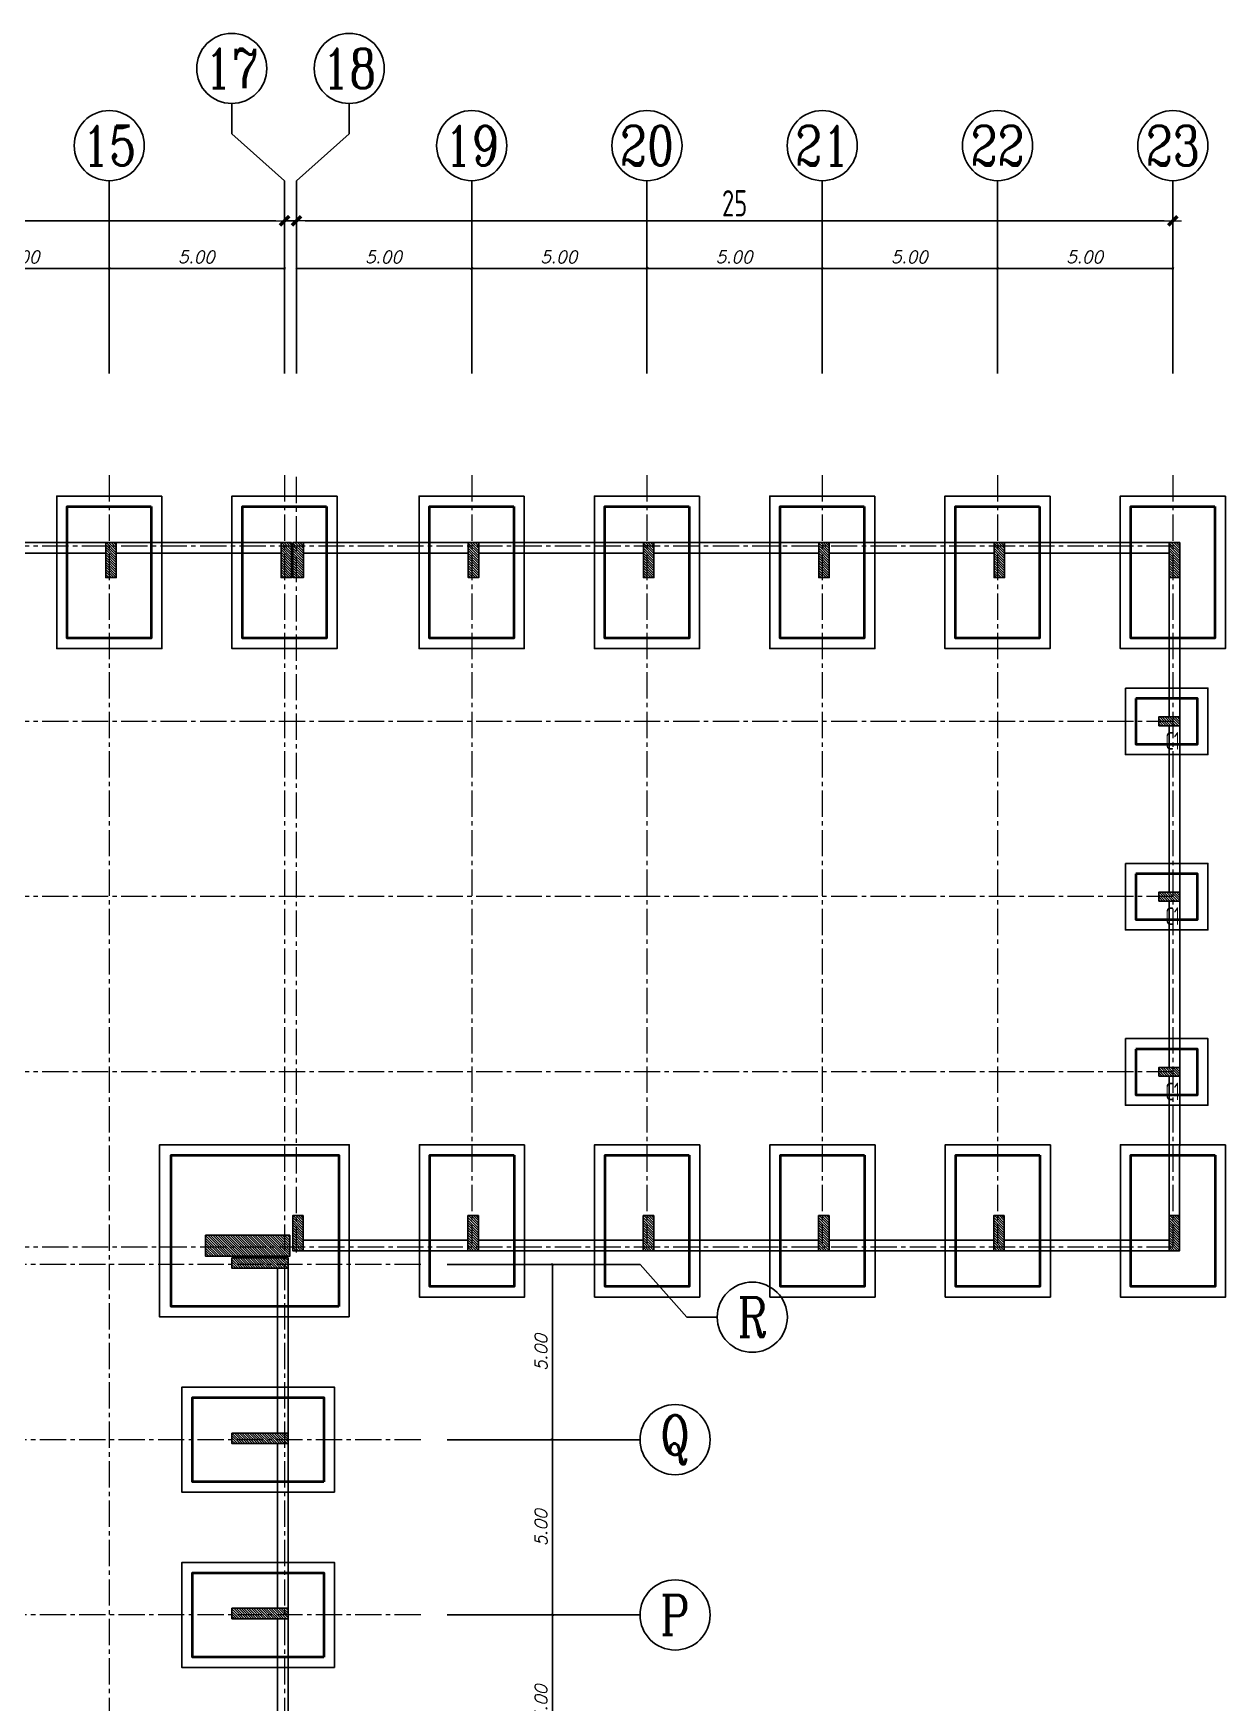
# Model space of a CAD drawing. Header units: metres. Extents: x 202848 to 204724, y 1924431 to 1925550.
# Drawn here: x 203968.44 to 204002.45, y 1925127.3 to 1925174.92 of the extents above; entities that cross this region are included whole.
import ezdxf
from ezdxf.enums import TextEntityAlignment as Align

# ---------------------------------------------------------------- set-up
doc = ezdxf.new("R2010")
doc.units = ezdxf.units.M
doc.header["$MEASUREMENT"] = 0
doc.linetypes.add('CENTER2', pattern=[1.125, 0.75, -0.125, 0.125, -0.125])
for name, color, linetype, lineweight in [('Axis', 1, 'CENTER2', 5), ('Dimations', 3, 'Continuous', 5), ('R.C Footing', 2, 'Continuous', 40)]:
    doc.layers.add(name, color=color, linetype=linetype, lineweight=lineweight)
for name, color, linetype in [('Axis Name', 8, 'Continuous'), ('Columns', 2, 'Continuous'), ('PC.Footing', 7, 'Continuous'), ('text2', 161, 'Continuous')]:
    doc.layers.add(name, color=color, linetype=linetype)
doc.styles.add('ROMANS', font='romans.shx', dxfattribs={"oblique": 15})
doc.styles.add('YQ_AXIS', font='COMPLEX.SHX', dxfattribs={"width": 0.8, "bigfont": 'GBCBIG.SHX'})
doc.styles.add('YQ_DIM', font='SUPEROS.SHX', dxfattribs={"width": 0.8, "bigfont": 'HZDX.SHX'})
doc.dimstyles.new('Copy(2) of DIM-50$', dxfattribs={"dimscale": 0, "dimtxt": 0.35, "dimasz": 0.03, "dimexe": 0, "dimexo": 0, "dimgap": 0.15, "dimtad": 1, "dimzin": 0, "dimdsep": 46, "dimtxsty": 'ROMANS', "dimblk1": 'OBLIQUE', "dimblk2": 'DTICK', "dimsah": 1, "dimcen": 0.1, "dimse1": 1, "dimse2": 1, "dimclrd": 2, "dimclre": 51, "dimclrt": 3, "dimaunit": 1, "dimadec": 0, "dimazin": 0, "dimtfac": 1e-05, "dimtmove": 2, "dimatfit": 0, "dimldrblk": 'DTICK', "dimfxl": 0, "dimtolj": 1, "dimtzin": 0, "dimlwe": -1, "dimarcsym": 0})
doc.dimstyles.new('yqm0_250', dxfattribs={"dimscale": 0.25, "dimtxt": 3, "dimasz": 1, "dimexe": 1.5, "dimexo": 3, "dimgap": 0.5, "dimtad": 1, "dimdec": 3, "dimdsep": 46, "dimtxsty": 'YQ_DIM', "dimblk": 'YQTICK', "dimcen": 0, "dimclrd": 256, "dimclre": 256, "dimclrt": 7, "dimadec": 1, "dimazin": 2, "dimtfac": 1, "dimtdec": 4, "dimtix": 1, "dimtmove": 2, "dimatfit": 2, "dimfxl": 1, "dimtolj": 1, "dimtzin": 0, "dimarcsym": 0})
pattern_1 = [(135, (386.165265, 223.05794), (-0.0353553390593, -0.0353553390593), [])]
pattern_2 = [(135, (386.115265, 223.09794), (-0.0353553390593, -0.0353553390593), [])]
pattern_3 = [(135, (381.165265, 223.05794), (-0.0353553390593, -0.0353553390593), [])]

# ---------------------------------------------------------------- blocks, each defined once
blk = doc.blocks.new('*U766')
at = {"layer": 'Dimations', "lineweight": -2, "insert": (-0.652, 0.25), "char_height": 0.5, "attachment_point": 1, "style": 'YQ_DIM'}
blk.add_mtext_dynamic_manual_height_columns('C1', width=1.30434, gutter_width=1, heights=[0], dxfattribs=at)
blk = doc.blocks.new('*U767')
at = {"layer": 'Dimations', "color": 0, "linetype": 'ByBlock', "lineweight": -2, "transparency": 16777216}
for p in [(0, 10), (50.125, 10), (0, 5), (50.125, 5), (0, 0), (50.125, 0)]:
    blk.add_blockref('*U766', p, dxfattribs=at)
blk = doc.blocks.new('*U768')
at = {"layer": 'text2', "lineweight": -2}
for p, q in [((-12.6, 2.35), (-12.6, -2.35)), ((-12.3, 2.35), (-12.3, -2.35)), ((12.3, 2.35), (12.3, -2.35)), ((12.6, 2.35), (12.6, -2.35))]:
    blk.add_line(p, q, dxfattribs=at)
blk = doc.blocks.new('*U769')
at = {"layer": 'text2', "color": 0, "linetype": 'ByBlock', "lineweight": -2, "transparency": 16777216}
for p in [(0, 0), (0, -5), (0, -10), (0, -15), (0, -20), (0, -25)]:
    blk.add_blockref('*U768', p, dxfattribs=at)
blk = doc.blocks.new('_OBLIQUE')
at = {"color": 0, "linetype": 'ByBlock'}
blk.add_line((-0.5, -0.5), (0.5, 0.5), dxfattribs=at)
blk = doc.blocks.new('DTICK')
at = {"color": 3}
blk.add_line((-1, -1), (1, 1), dxfattribs=at)
for p, q in [((-1, 0), (1, 0)), ((0, 1), (0, -1))]:
    blk.add_line(p, q)
blk = doc.blocks.new('*D1412')
at = {"layer": 'Defpoints', "color": 0, "lineweight": -2, "transparency": 16777216}
for p in [(203970.602, 1925168.213), (203965.602, 1925164.463), (203970.602, 1925164.463)]:
    blk.add_point(p, dxfattribs=at)
at = {"layer": 'Dimations', "color": 2, "lineweight": -2, "transparency": 16777216}
blk.add_line((203965.602, 1925168.213), (203970.572, 1925168.213), dxfattribs=at)
at = {"layer": 'Dimations', "color": 2, "lineweight": -2, "transparency": 16777216, "xscale": 0.03, "yscale": 0.03, "zscale": 0.03, "rotation": 180}
blk.add_blockref('_OBLIQUE', (203965.602, 1925168.213), dxfattribs=at)
at = {"layer": 'Dimations', "color": 2, "lineweight": -2, "transparency": 16777216, "xscale": 0.03, "yscale": 0.03, "zscale": 0.03}
blk.add_blockref('DTICK', (203970.602, 1925168.213), dxfattribs=at)
at = {"layer": 'Dimations', "color": 3, "transparency": 16777216, "insert": (203968.087, 1925168.538), "char_height": 0.35, "attachment_point": 5, "style": 'ROMANS'}
blk.add_mtext('\\A1;5.00', dxfattribs=at)
blk = doc.blocks.new('*D1413')
at = {"layer": 'Defpoints', "color": 0, "lineweight": -2, "transparency": 16777216}
for p in [(203975.602, 1925168.213), (203970.602, 1925164.463), (203975.602, 1925164.463)]:
    blk.add_point(p, dxfattribs=at)
at = {"layer": 'Dimations', "color": 2, "lineweight": -2, "transparency": 16777216}
blk.add_line((203970.602, 1925168.213), (203975.572, 1925168.213), dxfattribs=at)
at = {"layer": 'Dimations', "color": 2, "lineweight": -2, "transparency": 16777216, "xscale": 0.03, "yscale": 0.03, "zscale": 0.03, "rotation": 180}
blk.add_blockref('_OBLIQUE', (203970.602, 1925168.213), dxfattribs=at)
at = {"layer": 'Dimations', "color": 2, "lineweight": -2, "transparency": 16777216, "xscale": 0.03, "yscale": 0.03, "zscale": 0.03}
blk.add_blockref('DTICK', (203975.602, 1925168.213), dxfattribs=at)
at = {"layer": 'Dimations', "color": 3, "transparency": 16777216, "insert": (203973.087, 1925168.538), "char_height": 0.35, "attachment_point": 5, "style": 'ROMANS'}
blk.add_mtext('\\A1;5.00', dxfattribs=at)
blk = doc.blocks.new('*D1414')
at = {"layer": 'Defpoints', "color": 0, "lineweight": -2, "transparency": 16777216}
for p in [(203980.942, 1925168.213), (203975.942, 1925164.463), (203980.942, 1925164.463)]:
    blk.add_point(p, dxfattribs=at)
at = {"layer": 'Dimations', "color": 2, "lineweight": -2, "transparency": 16777216}
blk.add_line((203975.942, 1925168.213), (203980.912, 1925168.213), dxfattribs=at)
at = {"layer": 'Dimations', "color": 2, "lineweight": -2, "transparency": 16777216, "xscale": 0.03, "yscale": 0.03, "zscale": 0.03, "rotation": 180}
blk.add_blockref('_OBLIQUE', (203975.942, 1925168.213), dxfattribs=at)
at = {"layer": 'Dimations', "color": 2, "lineweight": -2, "transparency": 16777216, "xscale": 0.03, "yscale": 0.03, "zscale": 0.03}
blk.add_blockref('DTICK', (203980.942, 1925168.213), dxfattribs=at)
at = {"layer": 'Dimations', "color": 3, "transparency": 16777216, "insert": (203978.427, 1925168.538), "char_height": 0.35, "attachment_point": 5, "style": 'ROMANS'}
blk.add_mtext('\\A1;5.00', dxfattribs=at)
blk = doc.blocks.new('*D1415')
at = {"layer": 'Defpoints', "color": 0, "lineweight": -2, "transparency": 16777216}
for p in [(203985.942, 1925168.213), (203980.942, 1925164.463), (203985.942, 1925164.463)]:
    blk.add_point(p, dxfattribs=at)
at = {"layer": 'Dimations', "color": 2, "lineweight": -2, "transparency": 16777216}
blk.add_line((203980.942, 1925168.213), (203985.912, 1925168.213), dxfattribs=at)
at = {"layer": 'Dimations', "color": 2, "lineweight": -2, "transparency": 16777216, "xscale": 0.03, "yscale": 0.03, "zscale": 0.03, "rotation": 180}
blk.add_blockref('_OBLIQUE', (203980.942, 1925168.213), dxfattribs=at)
at = {"layer": 'Dimations', "color": 2, "lineweight": -2, "transparency": 16777216, "xscale": 0.03, "yscale": 0.03, "zscale": 0.03}
blk.add_blockref('DTICK', (203985.942, 1925168.213), dxfattribs=at)
at = {"layer": 'Dimations', "color": 3, "transparency": 16777216, "insert": (203983.427, 1925168.538), "char_height": 0.35, "attachment_point": 5, "style": 'ROMANS'}
blk.add_mtext('\\A1;5.00', dxfattribs=at)
blk = doc.blocks.new('*D1416')
at = {"layer": 'Defpoints', "color": 0, "lineweight": -2, "transparency": 16777216}
for p in [(203990.942, 1925168.213), (203985.942, 1925164.463), (203990.942, 1925164.463)]:
    blk.add_point(p, dxfattribs=at)
at = {"layer": 'Dimations', "color": 2, "lineweight": -2, "transparency": 16777216}
blk.add_line((203985.942, 1925168.213), (203990.912, 1925168.213), dxfattribs=at)
at = {"layer": 'Dimations', "color": 2, "lineweight": -2, "transparency": 16777216, "xscale": 0.03, "yscale": 0.03, "zscale": 0.03, "rotation": 180}
blk.add_blockref('_OBLIQUE', (203985.942, 1925168.213), dxfattribs=at)
at = {"layer": 'Dimations', "color": 2, "lineweight": -2, "transparency": 16777216, "xscale": 0.03, "yscale": 0.03, "zscale": 0.03}
blk.add_blockref('DTICK', (203990.942, 1925168.213), dxfattribs=at)
at = {"layer": 'Dimations', "color": 3, "transparency": 16777216, "insert": (203988.427, 1925168.538), "char_height": 0.35, "attachment_point": 5, "style": 'ROMANS'}
blk.add_mtext('\\A1;5.00', dxfattribs=at)
blk = doc.blocks.new('*D1417')
at = {"layer": 'Defpoints', "color": 0, "lineweight": -2, "transparency": 16777216}
for p in [(203995.942, 1925168.213), (203990.942, 1925164.463), (203995.942, 1925164.463)]:
    blk.add_point(p, dxfattribs=at)
at = {"layer": 'Dimations', "color": 2, "lineweight": -2, "transparency": 16777216}
blk.add_line((203990.942, 1925168.213), (203995.912, 1925168.213), dxfattribs=at)
at = {"layer": 'Dimations', "color": 2, "lineweight": -2, "transparency": 16777216, "xscale": 0.03, "yscale": 0.03, "zscale": 0.03, "rotation": 180}
blk.add_blockref('_OBLIQUE', (203990.942, 1925168.213), dxfattribs=at)
at = {"layer": 'Dimations', "color": 2, "lineweight": -2, "transparency": 16777216, "xscale": 0.03, "yscale": 0.03, "zscale": 0.03}
blk.add_blockref('DTICK', (203995.942, 1925168.213), dxfattribs=at)
at = {"layer": 'Dimations', "color": 3, "transparency": 16777216, "insert": (203993.427, 1925168.538), "char_height": 0.35, "attachment_point": 5, "style": 'ROMANS'}
blk.add_mtext('\\A1;5.00', dxfattribs=at)
blk = doc.blocks.new('*D1418')
at = {"layer": 'Defpoints', "color": 0, "lineweight": -2, "transparency": 16777216}
for p in [(204000.942, 1925168.213), (203995.942, 1925164.463), (204000.942, 1925164.463)]:
    blk.add_point(p, dxfattribs=at)
at = {"layer": 'Dimations', "color": 2, "lineweight": -2, "transparency": 16777216}
blk.add_line((203995.942, 1925168.213), (204000.912, 1925168.213), dxfattribs=at)
at = {"layer": 'Dimations', "color": 2, "lineweight": -2, "transparency": 16777216, "xscale": 0.03, "yscale": 0.03, "zscale": 0.03, "rotation": 180}
blk.add_blockref('_OBLIQUE', (203995.942, 1925168.213), dxfattribs=at)
at = {"layer": 'Dimations', "color": 2, "lineweight": -2, "transparency": 16777216, "xscale": 0.03, "yscale": 0.03, "zscale": 0.03}
blk.add_blockref('DTICK', (204000.942, 1925168.213), dxfattribs=at)
at = {"layer": 'Dimations', "color": 3, "transparency": 16777216, "insert": (203998.427, 1925168.538), "char_height": 0.35, "attachment_point": 5, "style": 'ROMANS'}
blk.add_mtext('\\A1;5.00', dxfattribs=at)
blk = doc.blocks.new('*D1422')
at = {"layer": 'Defpoints', "color": 0, "lineweight": -2, "transparency": 16777216}
for p in [(203979.494, 1925129.801), (203983.244, 1925129.801), (203979.494, 1925124.801)]:
    blk.add_point(p, dxfattribs=at)
at = {"layer": 'Dimations', "color": 2, "lineweight": -2, "transparency": 16777216}
blk.add_line((203983.244, 1925124.801), (203983.244, 1925129.771), dxfattribs=at)
at = {"layer": 'Dimations', "color": 2, "lineweight": -2, "transparency": 16777216, "xscale": 0.03, "yscale": 0.03, "zscale": 0.03}
for name, p, rotation in [('DTICK', (203983.244, 1925129.801), 90), ('_OBLIQUE', (203983.244, 1925124.801), 270)]:
    blk.add_blockref(name, p, dxfattribs=dict(at, rotation=rotation))
at = {"layer": 'Dimations', "color": 3, "transparency": 16777216, "insert": (203982.919, 1925127.286), "char_height": 0.35, "attachment_point": 5, "rotation": 90, "style": 'ROMANS'}
blk.add_mtext('\\A1;5.00', dxfattribs=at)
blk = doc.blocks.new('*D1423')
at = {"layer": 'Defpoints', "color": 0, "lineweight": -2, "transparency": 16777216}
for p in [(203979.494, 1925134.801), (203983.244, 1925134.801), (203979.494, 1925129.801)]:
    blk.add_point(p, dxfattribs=at)
at = {"layer": 'Dimations', "color": 2, "lineweight": -2, "transparency": 16777216}
blk.add_line((203983.244, 1925129.801), (203983.244, 1925134.771), dxfattribs=at)
at = {"layer": 'Dimations', "color": 2, "lineweight": -2, "transparency": 16777216, "xscale": 0.03, "yscale": 0.03, "zscale": 0.03}
for name, p, rotation in [('DTICK', (203983.244, 1925134.801), 90), ('_OBLIQUE', (203983.244, 1925129.801), 270)]:
    blk.add_blockref(name, p, dxfattribs=dict(at, rotation=rotation))
at = {"layer": 'Dimations', "color": 3, "transparency": 16777216, "insert": (203982.919, 1925132.286), "char_height": 0.35, "attachment_point": 5, "rotation": 90, "style": 'ROMANS'}
blk.add_mtext('\\A1;5.00', dxfattribs=at)
blk = doc.blocks.new('*D1424')
at = {"layer": 'Defpoints', "color": 0, "lineweight": -2, "transparency": 16777216}
for p in [(203979.494, 1925139.801), (203983.244, 1925139.801), (203979.494, 1925134.801)]:
    blk.add_point(p, dxfattribs=at)
at = {"layer": 'Dimations', "color": 2, "lineweight": -2, "transparency": 16777216}
blk.add_line((203983.244, 1925134.801), (203983.244, 1925139.771), dxfattribs=at)
at = {"layer": 'Dimations', "color": 2, "lineweight": -2, "transparency": 16777216, "xscale": 0.03, "yscale": 0.03, "zscale": 0.03}
for name, p, rotation in [('DTICK', (203983.244, 1925139.801), 90), ('_OBLIQUE', (203983.244, 1925134.801), 270)]:
    blk.add_blockref(name, p, dxfattribs=dict(at, rotation=rotation))
at = {"layer": 'Dimations', "color": 3, "transparency": 16777216, "insert": (203982.919, 1925137.286), "char_height": 0.35, "attachment_point": 5, "rotation": 90, "style": 'ROMANS'}
blk.add_mtext('\\A1;5.00', dxfattribs=at)
blk = doc.blocks.new('YQTICK')
blk.add_line((-1, 0), (1, 0))
at = {"const_width": 0.4}
blk.add_lwpolyline([(0.53, 0.53), (-0.53, -0.53)], dxfattribs=at)
blk = doc.blocks.new('*D1425')
at = {"layer": 'Defpoints', "color": 0, "lineweight": -2, "transparency": 16777216}
for p in [(203975.942, 1925169.57), (203975.942, 1925164.463), (204000.942, 1925164.463)]:
    blk.add_point(p, dxfattribs=at)
at = {"layer": 'Dimations', "lineweight": -2, "transparency": 16777216}
for p, q in [((203975.942, 1925165.213), (203975.942, 1925169.945)), ((204000.942, 1925165.213), (204000.942, 1925169.945)), ((204000.692, 1925169.57), (203976.192, 1925169.57))]:
    blk.add_line(p, q, dxfattribs=at)
at = {"layer": 'Dimations', "lineweight": -2, "transparency": 16777216, "xscale": 0.25, "yscale": 0.25, "zscale": 0.25, "rotation": 180}
blk.add_blockref('YQTICK', (203975.942, 1925169.57), dxfattribs=at)
at = {"layer": 'Dimations', "lineweight": -2, "transparency": 16777216, "xscale": 0.25, "yscale": 0.25, "zscale": 0.25}
blk.add_blockref('YQTICK', (204000.942, 1925169.57), dxfattribs=at)
at = {"layer": 'Dimations', "color": 7, "transparency": 16777216, "insert": (203988.442, 1925170.07), "char_height": 0.75, "attachment_point": 5, "style": 'YQ_DIM'}
blk.add_mtext('\\A1;25', dxfattribs=at)
blk = doc.blocks.new('*D1426')
at = {"layer": 'Defpoints', "color": 0, "lineweight": -2, "transparency": 16777216}
for p in [(203950.602, 1925169.57), (203950.602, 1925164.463), (203975.602, 1925164.463)]:
    blk.add_point(p, dxfattribs=at)
at = {"layer": 'Dimations', "lineweight": -2, "transparency": 16777216}
for p, q in [((203950.602, 1925165.213), (203950.602, 1925169.945)), ((203975.602, 1925165.213), (203975.602, 1925169.945)), ((203975.352, 1925169.57), (203950.852, 1925169.57))]:
    blk.add_line(p, q, dxfattribs=at)
at = {"layer": 'Dimations', "lineweight": -2, "transparency": 16777216, "xscale": 0.25, "yscale": 0.25, "zscale": 0.25}
for p, rotation in [((203950.602, 1925169.57), 179.9999999989328), ((203975.602, 1925169.57), 359.9999999989328)]:
    blk.add_blockref('YQTICK', p, dxfattribs=dict(at, rotation=rotation))
at = {"layer": 'Dimations', "color": 7, "transparency": 16777216, "insert": (203963.102, 1925170.07), "char_height": 0.75, "attachment_point": 5, "rotation": 360, "style": 'YQ_DIM'}
blk.add_mtext('\\A1;25', dxfattribs=at)

msp = doc.modelspace()

# ---------------------------------------------------------------- hatches: boundary and pattern name
at = {"layer": 'Columns', "transparency": 33554687}
h = msp.add_hatch(dxfattribs=at)
h.set_pattern_fill('ANSI31', color=256, scale=0.4, angle=90)
h.set_pattern_definition(pattern_3)
h.paths.add_polyline_path([(203970.8022, 1925160.3914), (203970.5022, 1925160.3914), (203970.5022, 1925159.3914), (203970.8022, 1925159.3914)])
h = msp.add_hatch(dxfattribs=at)
h.set_pattern_fill('ANSI31', color=256, scale=0.4, angle=90)
h.set_pattern_definition(pattern_1)
h.paths.add_polyline_path([(203975.8022, 1925160.3914), (203975.5022, 1925160.3914), (203975.5022, 1925159.3914), (203975.8022, 1925159.3914)])
h = msp.add_hatch(dxfattribs=at)
h.set_pattern_fill('ANSI31', color=256, scale=0.4, angle=90)
h.set_pattern_definition([(135, (361.165265, 223.05794), (-0.0353553390593, -0.0353553390593), [])])
h.paths.add_polyline_path([(203976.1422, 1925160.3914), (203975.8422, 1925160.3914), (203975.8422, 1925159.3914), (203976.1422, 1925159.3914)])
h = msp.add_hatch(dxfattribs=at)
h.set_pattern_fill('ANSI31', color=256, scale=0.4, angle=90)
h.set_pattern_definition([(135, (366.165265, 223.05794), (-0.0353553390593, -0.0353553390593), [])])
h.paths.add_polyline_path([(203981.1422, 1925160.3914), (203980.8422, 1925160.3914), (203980.8422, 1925159.3914), (203981.1422, 1925159.3914)])
h = msp.add_hatch(dxfattribs=at)
h.set_pattern_fill('ANSI31', color=256, scale=0.4, angle=90)
h.set_pattern_definition([(135, (371.165265, 223.05794), (-0.0353553390593, -0.0353553390593), [])])
h.paths.add_polyline_path([(203986.1422, 1925160.3914), (203985.8422, 1925160.3914), (203985.8422, 1925159.3914), (203986.1422, 1925159.3914)])
h = msp.add_hatch(dxfattribs=at)
h.set_pattern_fill('ANSI31', color=256, scale=0.4, angle=90)
h.set_pattern_definition([(135, (376.165265, 223.05794), (-0.0353553390593, -0.0353553390593), [])])
h.paths.add_polyline_path([(203991.1422, 1925160.3914), (203990.8422, 1925160.3914), (203990.8422, 1925159.3914), (203991.1422, 1925159.3914)])
h = msp.add_hatch(dxfattribs=at)
h.set_pattern_fill('ANSI31', color=256, scale=0.4, angle=90)
h.set_pattern_definition(pattern_3)
h.paths.add_polyline_path([(203996.1422, 1925160.3914), (203995.8422, 1925160.3914), (203995.8422, 1925159.3914), (203996.1422, 1925159.3914)])
h = msp.add_hatch(dxfattribs=at)
h.set_pattern_fill('ANSI31', color=256, scale=0.4, angle=90)
h.set_pattern_definition(pattern_1)
h.paths.add_polyline_path([(204001.1422, 1925160.3914), (204000.8422, 1925160.3914), (204000.8422, 1925159.3914), (204001.1422, 1925159.3914)])
h = msp.add_hatch(dxfattribs=at)
h.set_pattern_fill('ANSI31', color=256, scale=0.4, angle=90)
h.set_pattern_definition(pattern_1)
h.paths.add_polyline_path([(204000.5422, 1925155.4164), (204000.5422, 1925155.1664), (204001.1422, 1925155.1664), (204001.1422, 1925155.4164)])
h = msp.add_hatch(dxfattribs=at)
h.set_pattern_fill('ANSI31', color=256, scale=0.4, angle=90)
h.set_pattern_definition(pattern_1)
h.paths.add_polyline_path([(204000.5422, 1925150.4164), (204000.5422, 1925150.1664), (204001.1422, 1925150.1664), (204001.1422, 1925150.4164)])
h = msp.add_hatch(dxfattribs=at)
h.set_pattern_fill('ANSI31', color=256, scale=0.4, angle=90)
h.set_pattern_definition(pattern_1)
h.paths.add_polyline_path([(204000.5422, 1925145.4164), (204000.5422, 1925145.1664), (204001.1422, 1925145.1664), (204001.1422, 1925145.4164)])
h = msp.add_hatch(dxfattribs=at)
h.set_pattern_fill('ANSI31', color=256, scale=0.4, angle=90)
h.set_pattern_definition([(135, (361.15894, 222.55794), (-0.0353553390593, -0.0353553390593), [])])
h.paths.add_polyline_path([(203976.1359, 1925141.1914), (203975.8359, 1925141.1914), (203975.8359, 1925140.1914), (203976.1359, 1925140.1914)])
h = msp.add_hatch(dxfattribs=at)
h.set_pattern_fill('ANSI31', color=256, scale=0.4, angle=90)
h.set_pattern_definition([(135, (366.15894, 222.55794), (-0.0353553390593, -0.0353553390593), [])])
h.paths.add_polyline_path([(203981.1359, 1925141.1914), (203980.8359, 1925141.1914), (203980.8359, 1925140.1914), (203981.1359, 1925140.1914)])
h = msp.add_hatch(dxfattribs=at)
h.set_pattern_fill('ANSI31', color=256, scale=0.4, angle=90)
h.set_pattern_definition([(135, (371.15894, 222.55794), (-0.0353553390593, -0.0353553390593), [])])
h.paths.add_polyline_path([(203986.1359, 1925141.1914), (203985.8359, 1925141.1914), (203985.8359, 1925140.1914), (203986.1359, 1925140.1914)])
h = msp.add_hatch(dxfattribs=at)
h.set_pattern_fill('ANSI31', color=256, scale=0.4, angle=90)
h.set_pattern_definition([(135, (376.15894, 222.55794), (-0.0353553390593, -0.0353553390593), [])])
h.paths.add_polyline_path([(203991.1359, 1925141.1914), (203990.8359, 1925141.1914), (203990.8359, 1925140.1914), (203991.1359, 1925140.1914)])
h = msp.add_hatch(dxfattribs=at)
h.set_pattern_fill('ANSI31', color=256, scale=0.4, angle=90)
h.set_pattern_definition([(135, (381.15894, 222.55794), (-0.0353553390593, -0.0353553390593), [])])
h.paths.add_polyline_path([(203996.1359, 1925141.1914), (203995.8359, 1925141.1914), (203995.8359, 1925140.1914), (203996.1359, 1925140.1914)])
h = msp.add_hatch(dxfattribs=at)
h.set_pattern_fill('ANSI31', color=256, scale=0.4, angle=90)
h.set_pattern_definition([(135, (386.15894, 222.55794), (-0.0353553390593, -0.0353553390593), [])])
h.paths.add_polyline_path([(204001.1359, 1925141.1914), (204000.8359, 1925141.1914), (204000.8359, 1925140.1914), (204001.1359, 1925140.1914)])
h = msp.add_hatch(dxfattribs=at)
h.set_pattern_fill('ANSI31', color=256, scale=0.4, angle=90)
h.set_pattern_definition(pattern_2)
h.paths.add_polyline_path([(203973.3522, 1925140.6314), (203973.3522, 1925140.0314), (203975.7522, 1925140.0314), (203975.7522, 1925140.6314)])
h = msp.add_hatch(dxfattribs=at)
h.set_pattern_fill('ANSI31', color=256, scale=0.4, angle=90)
h.set_pattern_definition(pattern_2)
h.paths.add_polyline_path([(203974.1022, 1925139.9914), (203974.1022, 1925139.6914), (203975.7022, 1925139.6914), (203975.7022, 1925139.9914)])
h = msp.add_hatch(dxfattribs=at)
h.set_pattern_fill('ANSI31', color=256, scale=0.4, angle=90)
h.set_pattern_definition(pattern_2)
h.paths.add_polyline_path([(203974.1022, 1925134.9914), (203974.1022, 1925134.6914), (203975.7022, 1925134.6914), (203975.7022, 1925134.9914)])
h = msp.add_hatch(dxfattribs=at)
h.set_pattern_fill('ANSI31', color=256, scale=0.4, angle=90)
h.set_pattern_definition(pattern_2)
h.paths.add_polyline_path([(203974.1022, 1925129.9914), (203974.1022, 1925129.6914), (203975.7022, 1925129.6914), (203975.7022, 1925129.9914)])

# ---------------------------------------------------------------- linework, layer by layer
at = {"layer": 'Axis'}
for p, q in [((203970.6022, 1925162.3166), (203970.6022, 1925085.4194)), ((203970.6022, 1925162.3166), (203970.6022, 1925085.4194)), ((203975.6022, 1925162.3166), (203975.6022, 1925085.4194)), ((203975.9422, 1925140.1414), (203975.9422, 1925162.3166)), ((203980.9422, 1925162.3166), (203980.9422, 1925140.3914)), ((203985.9422, 1925162.3166), (203985.9422, 1925140.3914)), ((203990.9422, 1925162.3166), (203990.9422, 1925140.3914)), ((203995.9422, 1925162.3166), (203995.9422, 1925140.3914)), ((204000.9422, 1925162.3166), (204000.9422, 1925140.2914)), ((204000.9422, 1925160.2914), (203942.3196, 1925160.2914)), ((204000.9422, 1925155.2914), (203950.4922, 1925155.2914)), ((204000.9422, 1925150.2914), (203950.4922, 1925150.2914)), ((204000.9422, 1925145.2914), (203950.4922, 1925145.2914)), ((204000.9422, 1925140.2914), (203946.6602, 1925140.2914)), ((203979.4939, 1925139.8014), (203946.7702, 1925139.8014)), ((203979.4939, 1925134.8014), (203946.7702, 1925134.8014)), ((203979.4939, 1925129.8014), (203946.7702, 1925129.8014))]:
    msp.add_line(p, q, dxfattribs=at)
at = {"layer": 'Axis Name'}
for p, q in [((203974.0959, 1925172.0465), (203974.0959, 1925172.9158)), ((203977.4486, 1925172.0465), (203977.4486, 1925172.9158)), ((203975.6022, 1925170.7133), (203974.0959, 1925172.0465)), ((203975.9422, 1925170.7133), (203977.4486, 1925172.0465)), ((203970.6022, 1925170.7133), (203970.6022, 1925165.2133)), ((203975.6022, 1925170.7133), (203975.6022, 1925165.2133)), ((203975.9422, 1925170.7133), (203975.9422, 1925165.2133)), ((203980.9422, 1925170.7133), (203980.9422, 1925165.2133)), ((203985.9422, 1925170.7133), (203985.9422, 1925165.2133)), ((203990.9422, 1925170.7133), (203990.9422, 1925165.2133)), ((203995.9422, 1925170.7133), (203995.9422, 1925165.2133)), ((204000.9422, 1925170.7133), (204000.9422, 1925165.2133)), ((203985.7439, 1925139.8014), (203980.2439, 1925139.8014)), ((203985.7439, 1925139.8014), (203987.077, 1925138.2951)), ((203987.077, 1925138.2951), (203987.9463, 1925138.2951)), ((203985.7439, 1925134.8014), (203980.2439, 1925134.8014)), ((203985.7439, 1925129.8014), (203980.2439, 1925129.8014))]:
    msp.add_line(p, q, dxfattribs=at)
for centre in [(203974.0959, 1925173.9158), (203977.4486, 1925173.9158), (203970.6022, 1925171.7133), (203980.9422, 1925171.7133), (203985.9422, 1925171.7133), (203990.9422, 1925171.7133), (203995.9422, 1925171.7133), (204000.9422, 1925171.7133), (203988.9463, 1925138.2951), (203986.7439, 1925134.8014), (203986.7439, 1925129.8014)]:
    msp.add_circle(centre, 1, dxfattribs=at)
at = {"layer": 'Columns'}
for points in [[(203970.8022, 1925160.3914), (203970.8022, 1925159.3914), (203970.5022, 1925159.3914), (203970.5022, 1925160.3914)], [(203975.8022, 1925160.3914), (203975.8022, 1925159.3914), (203975.5022, 1925159.3914), (203975.5022, 1925160.3914)], [(203976.1422, 1925160.3914), (203976.1422, 1925159.3914), (203975.8422, 1925159.3914), (203975.8422, 1925160.3914)], [(203981.1422, 1925160.3914), (203981.1422, 1925159.3914), (203980.8422, 1925159.3914), (203980.8422, 1925160.3914)], [(203986.1422, 1925160.3914), (203986.1422, 1925159.3914), (203985.8422, 1925159.3914), (203985.8422, 1925160.3914)], [(203991.1422, 1925160.3914), (203991.1422, 1925159.3914), (203990.8422, 1925159.3914), (203990.8422, 1925160.3914)], [(203996.1422, 1925160.3914), (203996.1422, 1925159.3914), (203995.8422, 1925159.3914), (203995.8422, 1925160.3914)], [(204001.1422, 1925160.3914), (204001.1422, 1925159.3914), (204000.8422, 1925159.3914), (204000.8422, 1925160.3914)], [(204000.5422, 1925155.1664), (204000.5422, 1925155.4164), (204001.1422, 1925155.4164), (204001.1422, 1925155.1664)], [(204000.5422, 1925150.1664), (204000.5422, 1925150.4164), (204001.1422, 1925150.4164), (204001.1422, 1925150.1664)], [(204000.5422, 1925145.1664), (204000.5422, 1925145.4164), (204001.1422, 1925145.4164), (204001.1422, 1925145.1664)], [(203976.1359, 1925141.1914), (203976.1359, 1925140.1914), (203975.8359, 1925140.1914), (203975.8359, 1925141.1914)], [(203981.1359, 1925141.1914), (203981.1359, 1925140.1914), (203980.8359, 1925140.1914), (203980.8359, 1925141.1914)], [(203986.1359, 1925141.1914), (203986.1359, 1925140.1914), (203985.8359, 1925140.1914), (203985.8359, 1925141.1914)], [(203991.1359, 1925141.1914), (203991.1359, 1925140.1914), (203990.8359, 1925140.1914), (203990.8359, 1925141.1914)], [(203996.1359, 1925141.1914), (203996.1359, 1925140.1914), (203995.8359, 1925140.1914), (203995.8359, 1925141.1914)], [(204001.1359, 1925141.1914), (204001.1359, 1925140.1914), (204000.8359, 1925140.1914), (204000.8359, 1925141.1914)], [(203973.3522, 1925140.6314), (203975.7522, 1925140.6314), (203975.7522, 1925140.0314), (203973.3522, 1925140.0314)], [(203974.1022, 1925139.9914), (203975.7022, 1925139.9914), (203975.7022, 1925139.6914), (203974.1022, 1925139.6914)], [(203974.1022, 1925134.9914), (203975.7022, 1925134.9914), (203975.7022, 1925134.6914), (203974.1022, 1925134.6914)], [(203974.1022, 1925129.9914), (203975.7022, 1925129.9914), (203975.7022, 1925129.6914), (203974.1022, 1925129.6914)]]:
    msp.add_lwpolyline(points, close=True, dxfattribs=at)
at = {"layer": 'PC.Footing'}
for points in [[(203972.1022, 1925161.7164), (203972.1022, 1925157.3664), (203969.1022, 1925157.3664), (203969.1022, 1925161.7164)], [(203977.1022, 1925161.7164), (203977.1022, 1925157.3664), (203974.1022, 1925157.3664), (203974.1022, 1925161.7164)], [(203982.4422, 1925161.7164), (203982.4422, 1925157.3664), (203979.4422, 1925157.3664), (203979.4422, 1925161.7164)], [(203987.4422, 1925161.7164), (203987.4422, 1925157.3664), (203984.4422, 1925157.3664), (203984.4422, 1925161.7164)], [(203992.4422, 1925161.7164), (203992.4422, 1925157.3664), (203989.4422, 1925157.3664), (203989.4422, 1925161.7164)], [(203997.4422, 1925161.7164), (203997.4422, 1925157.3664), (203994.4422, 1925157.3664), (203994.4422, 1925161.7164)], [(204002.4422, 1925161.7164), (204002.4422, 1925157.3664), (203999.4422, 1925157.3664), (203999.4422, 1925161.7164)], [(203999.5922, 1925156.2414), (203999.5922, 1925154.3414), (204001.9422, 1925154.3414), (204001.9422, 1925156.2414)], [(203999.5922, 1925151.2414), (203999.5922, 1925149.3414), (204001.9422, 1925149.3414), (204001.9422, 1925151.2414)], [(203999.5922, 1925146.2414), (203999.5922, 1925144.3414), (204001.9422, 1925144.3414), (204001.9422, 1925146.2414)], [(203977.449, 1925138.3014), (203972.0369, 1925138.3014), (203972.0369, 1925143.2164), (203977.449, 1925143.2164)], [(203982.449, 1925143.2164), (203982.449, 1925138.8664), (203979.449, 1925138.8664), (203979.449, 1925143.2164)], [(203987.449, 1925143.2164), (203987.449, 1925138.8664), (203984.449, 1925138.8664), (203984.449, 1925143.2164)], [(203992.449, 1925143.2164), (203992.449, 1925138.8664), (203989.449, 1925138.8664), (203989.449, 1925143.2164)], [(203997.449, 1925143.2164), (203997.449, 1925138.8664), (203994.449, 1925138.8664), (203994.449, 1925143.2164)], [(204002.449, 1925143.2164), (204002.449, 1925138.8664), (203999.449, 1925138.8664), (203999.449, 1925143.2164)], [(203977.0272, 1925133.3014), (203972.6772, 1925133.3014), (203972.6772, 1925136.3014), (203977.0272, 1925136.3014)], [(203977.0272, 1925128.3014), (203972.6772, 1925128.3014), (203972.6772, 1925131.3014), (203977.0272, 1925131.3014)]]:
    msp.add_lwpolyline(points, close=True, dxfattribs=at)
at = {"layer": 'R.C Footing'}
for points in [[(203971.8022, 1925161.4164), (203971.8022, 1925157.6664), (203969.4022, 1925157.6664), (203969.4022, 1925161.4164)], [(203976.8022, 1925161.4164), (203976.8022, 1925157.6664), (203974.4022, 1925157.6664), (203974.4022, 1925161.4164)], [(203982.1422, 1925161.4164), (203982.1422, 1925157.6664), (203979.7422, 1925157.6664), (203979.7422, 1925161.4164)], [(203987.1422, 1925161.4164), (203987.1422, 1925157.6664), (203984.7422, 1925157.6664), (203984.7422, 1925161.4164)], [(203992.1422, 1925161.4164), (203992.1422, 1925157.6664), (203989.7422, 1925157.6664), (203989.7422, 1925161.4164)], [(203997.1422, 1925161.4164), (203997.1422, 1925157.6664), (203994.7422, 1925157.6664), (203994.7422, 1925161.4164)], [(204002.1422, 1925161.4164), (204002.1422, 1925157.6664), (203999.7422, 1925157.6664), (203999.7422, 1925161.4164)], [(203999.8922, 1925155.9414), (203999.8922, 1925154.6414), (204001.6422, 1925154.6414), (204001.6422, 1925155.9414)], [(203999.8922, 1925150.9414), (203999.8922, 1925149.6414), (204001.6422, 1925149.6414), (204001.6422, 1925150.9414)], [(203999.8922, 1925145.9414), (203999.8922, 1925144.6414), (204001.6422, 1925144.6414), (204001.6422, 1925145.9414)], [(203977.149, 1925138.6014), (203972.365, 1925138.6014), (203972.365, 1925142.9164), (203977.149, 1925142.9164)], [(203982.149, 1925142.9164), (203982.149, 1925139.1664), (203979.749, 1925139.1664), (203979.749, 1925142.9164)], [(203987.149, 1925142.9164), (203987.149, 1925139.1664), (203984.749, 1925139.1664), (203984.749, 1925142.9164)], [(203992.149, 1925142.9164), (203992.149, 1925139.1664), (203989.749, 1925139.1664), (203989.749, 1925142.9164)], [(203997.149, 1925142.9164), (203997.149, 1925139.1664), (203994.749, 1925139.1664), (203994.749, 1925142.9164)], [(204002.149, 1925142.9164), (204002.149, 1925139.1664), (203999.749, 1925139.1664), (203999.749, 1925142.9164)], [(203976.7272, 1925133.6014), (203972.9772, 1925133.6014), (203972.9772, 1925136.0014), (203976.7272, 1925136.0014)], [(203976.7272, 1925128.6014), (203972.9772, 1925128.6014), (203972.9772, 1925131.0014), (203976.7272, 1925131.0014)]]:
    msp.add_lwpolyline(points, close=True, dxfattribs=at)
at = {"layer": 'text2', "lineweight": -2}
for p, q in [((203970.5022, 1925160.3914), (203965.8022, 1925160.3914)), ((203970.5022, 1925160.0914), (203965.8022, 1925160.0914)), ((203975.5022, 1925160.3914), (203970.8022, 1925160.3914)), ((203975.5022, 1925160.0914), (203970.8022, 1925160.0914)), ((203980.8422, 1925160.3914), (203976.1422, 1925160.3914)), ((203980.8422, 1925160.0914), (203976.1422, 1925160.0914)), ((203985.8422, 1925160.3914), (203981.1422, 1925160.3914)), ((203985.8422, 1925160.0914), (203981.1422, 1925160.0914)), ((203990.8422, 1925160.3914), (203986.1422, 1925160.3914)), ((203990.8422, 1925160.0914), (203986.1422, 1925160.0914)), ((203995.8422, 1925160.3914), (203991.1422, 1925160.3914)), ((203995.8422, 1925160.0914), (203991.1422, 1925160.0914)), ((204000.8422, 1925160.3914), (203996.1422, 1925160.3914)), ((204000.8422, 1925160.0914), (203996.1422, 1925160.0914)), ((204000.8422, 1925159.3914), (204000.8422, 1925155.4164)), ((204001.1422, 1925159.3914), (204001.1422, 1925155.4164)), ((204000.8422, 1925155.1664), (204000.8422, 1925150.4164)), ((204001.1422, 1925155.1664), (204001.1422, 1925150.4164)), ((204000.8422, 1925150.1664), (204000.8422, 1925145.4164)), ((204001.1422, 1925150.1664), (204001.1422, 1925145.4164)), ((204000.8422, 1925145.1664), (204000.8359, 1925141.1914)), ((204001.1422, 1925145.166), (204001.1359, 1925141.191)), ((203980.8359, 1925140.4914), (203976.1359, 1925140.4914)), ((203985.8359, 1925140.4914), (203981.1359, 1925140.4914)), ((203990.8359, 1925140.4914), (203986.1359, 1925140.4914)), ((203995.8359, 1925140.4914), (203991.1359, 1925140.4914)), ((204000.8359, 1925140.4914), (203996.1359, 1925140.4914)), ((203980.8359, 1925140.1914), (203976.1359, 1925140.1914)), ((203985.8359, 1925140.1914), (203981.1359, 1925140.1914)), ((203990.8359, 1925140.1914), (203986.1359, 1925140.1914)), ((203995.8359, 1925140.1914), (203991.1359, 1925140.1914)), ((204000.8359, 1925140.1914), (203996.1359, 1925140.1914))]:
    msp.add_line(p, q, dxfattribs=at)

# ---------------------------------------------------------------- block references
at = {"layer": 'Dimations', "lineweight": -2}
msp.add_blockref('*U767', (203951.2544, 1925144.7345), dxfattribs=at)
at = {"layer": 'text2', "lineweight": -2}
msp.add_blockref('*U769', (203963.1022, 1925137.3414), dxfattribs=at)

# ---------------------------------------------------------------- texts
at = {"layer": 'Axis Name', "color": 7, "style": 'YQ_AXIS', "width": 0.8}
for s, p in [('17', (203974.0959, 1925173.9158)), ('18', (203977.4486, 1925173.9158)), ('15', (203970.6022, 1925171.7133)), ('19', (203980.9422, 1925171.7133)), ('20', (203985.9422, 1925171.7133)), ('21', (203990.9422, 1925171.7133)), ('22', (203995.9422, 1925171.7133)), ('23', (204000.9422, 1925171.7133)), ('R', (203988.9463, 1925138.2951)), ('Q', (203986.7439, 1925134.8014)), ('P', (203986.7439, 1925129.8014))]:
    msp.add_text(s, height=1.125, dxfattribs=at).set_placement(p, align=Align.MIDDLE)

# ---------------------------------------------------------------- dimensions: what is measured, and where the dimension line sits
at = {"layer": 'Dimations'}
for p1, p2, picture, middle in [((203975.6022, 1925164.4633), (203950.6022, 1925164.4633), '*D1426', (203963.1022, 1925170.0702)), ((204000.9422, 1925164.4633), (203975.9422, 1925164.4633), '*D1425', (203988.4422, 1925170.0702))]:
    dim = msp.add_aligned_dim(p1=p1, p2=p2, distance=-5.1069, dimstyle='yqm0_250', dxfattribs=at)
    dim.commit()
    dim.dimension.update_dxf_attribs({"geometry": picture, "text_midpoint": middle})
for base, p1, p2, picture, middle in [((203970.6022, 1925168.2133), (203965.6022, 1925164.4633), (203970.6022, 1925164.4633), '*D1412', (203968.0872, 1925168.5383)), ((203975.6022, 1925168.2133), (203970.6022, 1925164.4633), (203975.6022, 1925164.4633), '*D1413', (203973.0872, 1925168.5383)), ((203980.9422, 1925168.2133), (203975.9422, 1925164.4633), (203980.9422, 1925164.4633), '*D1414', (203978.4272, 1925168.5383)), ((203985.9422, 1925168.2133), (203980.9422, 1925164.4633), (203985.9422, 1925164.4633), '*D1415', (203983.4272, 1925168.5383)), ((203990.9422, 1925168.2133), (203985.9422, 1925164.4633), (203990.9422, 1925164.4633), '*D1416', (203988.4272, 1925168.5383)), ((203995.9422, 1925168.2133), (203990.9422, 1925164.4633), (203995.9422, 1925164.4633), '*D1417', (203993.4272, 1925168.5383)), ((204000.9422, 1925168.2133), (203995.9422, 1925164.4633), (204000.9422, 1925164.4633), '*D1418', (203998.4272, 1925168.5383))]:
    dim = msp.add_linear_dim(base=base, p1=p1, p2=p2, dimstyle='Copy(2) of DIM-50$', override={"dimscale": 1}, dxfattribs=at)
    dim.commit()
    dim.dimension.update_dxf_attribs({"geometry": picture, "text_midpoint": middle})
for base, p1, p2, picture, middle in [((203983.2439, 1925139.8014), (203979.4939, 1925134.8014), (203979.4939, 1925139.8014), '*D1424', (203982.9189, 1925137.2864)), ((203983.2439, 1925134.8014), (203979.4939, 1925129.8014), (203979.4939, 1925134.8014), '*D1423', (203982.9189, 1925132.2864)), ((203983.2439, 1925129.8014), (203979.4939, 1925124.8014), (203979.4939, 1925129.8014), '*D1422', (203982.9189, 1925127.2864))]:
    dim = msp.add_linear_dim(base=base, p1=p1, p2=p2, angle=90, dimstyle='Copy(2) of DIM-50$', override={"dimscale": 1}, dxfattribs=at)
    dim.commit()
    dim.dimension.update_dxf_attribs({"geometry": picture, "text_midpoint": middle})

doc.saveas('drawing.dxf')
